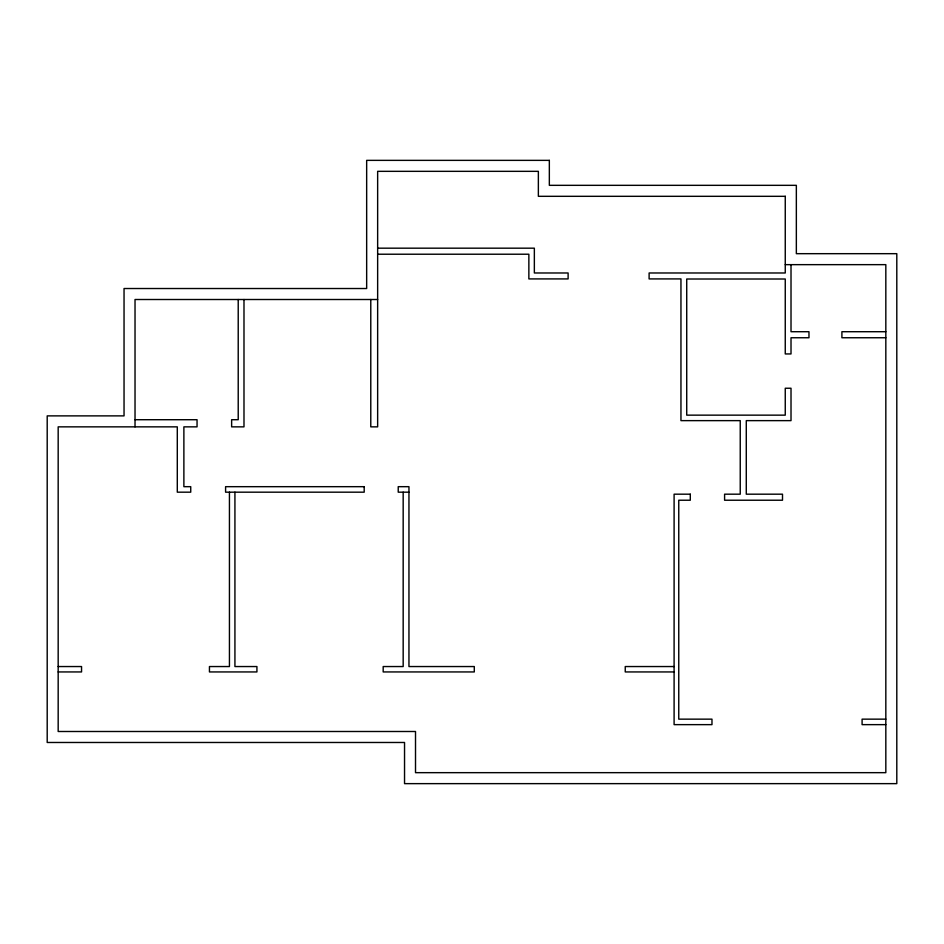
<?xml version="1.0" encoding="UTF-8"?>
<svg xmlns="http://www.w3.org/2000/svg" width="944" height="944" viewBox="0 0 944 944"><rect width="100%" height="100%" fill="white"/><g stroke="black" fill="none" stroke-linecap="round" stroke-linejoin="round"><path stroke-width="1.42" d="M785.373 196.317L538.363 196.317L538.363 171.336L377.647 171.336L377.647 426.853L370.78 426.853L370.78 299.508M377.647 248.178L534.351 248.178L534.351 272.981L568.111 272.981L568.111 278.917L528.864 278.917L528.864 254.219L377.647 254.219M785.255 264.65L885.826 264.65L885.826 772.664L415.513 772.664L415.513 731.494L58.174 731.494L58.174 426.853L177.295 426.853L177.295 492.178L190.735 492.178L190.735 486.679L183.879 486.679L183.879 426.853L197.048 426.853L197.048 419.714L135.027 419.714M377.647 299.508L135.027 299.508L135.027 426.853M885.826 331.71L841.906 331.71L841.906 337.751L885.826 337.751M408.953 492.178L398.226 492.178L398.226 486.679L408.953 486.679L408.953 666.547L474.289 666.547L474.289 671.939L383.181 671.939L383.181 666.547L403.171 666.547L403.171 492.178M58.174 666.547L81.55 666.547L81.55 671.939L58.174 671.939M674.099 666.547L625.247 666.547L625.247 671.939L674.099 671.939M885.826 719.151L862.096 719.151L862.096 724.638L885.826 724.638M791.013 264.65L791.013 331.71L808.973 331.71L808.973 337.751L791.013 337.751L791.013 353.941L785.255 353.941L785.255 279.011L686.725 279.011L686.725 415.148L785.255 415.148L785.255 388.244L791.013 388.244L791.013 420.635L746.279 420.635L746.279 494.184L782.505 494.184L782.505 500.226L724.591 500.226L724.591 494.184L740.238 494.184L740.238 420.635L680.954 420.635L680.954 278.917L649.118 278.917L649.118 272.981L785.255 272.981L785.255 196.317M243.989 299.508L243.989 426.853L231.634 426.853L231.634 419.714L238.218 419.714L238.218 299.508M234.926 492.178L234.926 666.547L256.921 666.547L256.921 671.939L209.45 671.939L209.45 666.547L229.439 666.547L229.439 492.178M549.337 160.362L366.661 160.362L366.661 288.522L124.042 288.522L124.042 415.879L47.2 415.879L47.2 742.48L404.539 742.48L404.539 783.638L896.8 783.638L896.8 253.676L796.347 253.676L796.347 185.331L549.337 185.331L549.337 160.362M364.195 486.679L225.592 486.679L225.592 492.178L364.195 492.178L364.195 486.679M690.288 494.184L674.099 494.184L674.099 724.638L711.977 724.638L711.977 719.151L678.76 719.151L678.76 500.226L690.288 500.226L690.288 494.184"/></g></svg>
